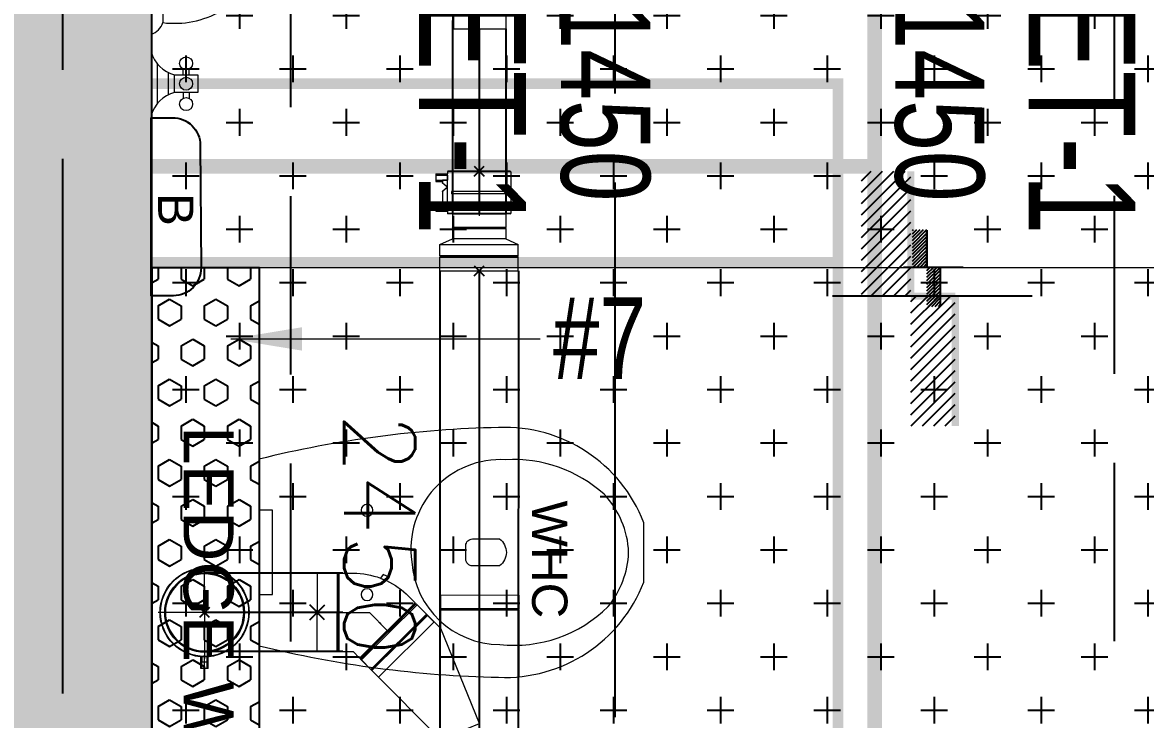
# Model space of a CAD drawing. Header units: millimetres. Extents: x -414464 to 1686, y -90036 to 108605.
# Drawn here: x -101223 to -99647, y -57899 to -56921 of the extents above; entities that cross this region are included whole.
import ezdxf
from ezdxf.lldxf.tags import DXFTag

# ---------------------------------------------------------------- set-up
doc = ezdxf.new("R2010")
doc.units = ezdxf.units.MM
doc.header["$LTSCALE"] = 1000
doc.header["$MEASUREMENT"] = 0
for name, pattern in [('$1$AUDIT_D_120904163729-0', [0]), ('$36$HIDDEN', [0.375, 0.25, -0.125]), ('2BHK-A - BACK$1$AUDIT_D_120904163729-0', [0]), ('AUDIT_D_120904163729-0', [0]), ('T8(T9 IS SIMILAR) - DIMENSION & TEXTING$1$AUDIT_D_120904163729-0', [0]), ('T8(T9 IS SIMILAR) - DIMENSION & TEXTING$1$CENTERX2', [101.6, 63.5, -12.7, 12.7, -12.7]), ('T8(T9 IS SIMILAR) - DIMENSION & TEXTING$1$HIDDEN', [0.375, 0.25, -0.125]), ('T8(T9 IS SIMILAR)$1$$0$HIDDEN', [0.375, 0.25, -0.125]), ('T8_REFUGE COLUMNS$1$CENTER2', [1.125, 0.75, -0.125, 0.125, -0.125])]:
    doc.linetypes.add(name, pattern=pattern)
doc.layers.get('0').update_dxf_attribs({"linetype": 'AUDIT_D_120904163729-0'})
for name, color, linetype in [('$0$A-HATCH -160', 251, '$1$AUDIT_D_120904163729-0'), ('$21$A-DIMENSIONS', 2, '$36$HIDDEN'), ('2BHK-A - BACK$1$A-HATCH -160', 251, '2BHK-A - BACK$1$AUDIT_D_120904163729-0'), ('2BHK-A - BACK$1$a-tile drop', 3, 'Continuous'), ('2BHK-A - BACK$1$A-TOI SUNK 50MM', 8, 'Continuous'), ('2BHK-A - BACK$1$APT PLANS-typ$0$TILEDROP', 3, 'Continuous'), ('2BHK-A - BACK$1$LEDGE WALL', 5, 'Continuous'), ('a-rcc', 3, 'Continuous'), ('T8(T9 IS SIMILAR) - DIMENSION & TEXTING$1$2BHK-A - BACK$0$A-TOI SUNK 50MM', 8, 'Continuous'), ('T8(T9 IS SIMILAR) - DIMENSION & TEXTING$1$2BHK-A - BACK$0$ANNO', 7, 'Continuous'), ('T8(T9 IS SIMILAR) - DIMENSION & TEXTING$1$2BHK-A - BACK$0$APT PLANS-typ$0$TILEDROP', 3, 'Continuous'), ('T8(T9 IS SIMILAR) - DIMENSION & TEXTING$1$A-DIMENSIONS', 2, 'T8(T9 IS SIMILAR) - DIMENSION & TEXTING$1$HIDDEN'), ('T8(T9 IS SIMILAR) - DIMENSION & TEXTING$1$A-PLUMBING', 7, 'T8(T9 IS SIMILAR) - DIMENSION & TEXTING$1$AUDIT_D_120904163729-0'), ('T8(T9 IS SIMILAR) - DIMENSION & TEXTING$1$pl-110 dia soil pipe', 1, 'Continuous'), ('T8(T9 IS SIMILAR) - DIMENSION & TEXTING$1$pl-110 dia soil pipe1', 1, 'Continuous'), ('T8(T9 IS SIMILAR) - DIMENSION & TEXTING$1$pl-75 dia waste pipe', 3, 'Continuous'), ('T8(T9 IS SIMILAR) - DIMENSION & TEXTING$1$pl-75 dia waste pipe1', 3, 'Continuous'), ('T8(T9 IS SIMILAR) - DIMENSION & TEXTING$1$U-TI-TEXT', 7, 'Continuous'), ('T8(T9 IS SIMILAR) - DIMENSION & TEXTING$1$U-TI-WS', 5, 'Continuous'), ('T8(T9 IS SIMILAR)$1$$6$a-beam 2', 50, 'Continuous'), ('T8(T9 IS SIMILAR)$1$S-BEAM', 20, 'T8(T9 IS SIMILAR)$1$$0$HIDDEN'), ('T8_REFUGE COLUMNS$1$A-CENTERLINE', 193, 'T8_REFUGE COLUMNS$1$CENTER2'), ('T8_REFUGE COLUMNS$1$A-RCC COLS', 3, 'Continuous'), ('T8_TYPICAL COLUMNS$1$A-RCC COLS', 3, 'Continuous')]:
    doc.layers.add(name, color=color, linetype=linetype)
for name, color, linetype, lineweight in [('2BHK-A - BACK$1$a-Text', 4, 'Continuous', 0), ('2BHK-A - BACK$1$a-TEXT -R SIZE', 4, 'Continuous', 0), ('2BHK-A - BACK$1$a-TOI-fixtures', 251, 'Continuous', 0), ('T8(T9 IS SIMILAR) - DIMENSION & TEXTING$1$a-Text', 4, 'Continuous', 0), ('T8(T9 IS SIMILAR) - DIMENSION & TEXTING$1$a-TEXT -R SIZE', 4, 'Continuous', 0), ('T8(T9 IS SIMILAR) - DIMENSION & TEXTING$1$FURNITURE_AR', 34, 'Continuous', 9), ('T8(T9 IS SIMILAR) - DIMENSION & TEXTING$1$R0-18-10-2014-T1-1st Podium Floor Plan$0$Text', 2, 'Continuous', 0), ('T8(T9 IS SIMILAR) - DIMENSION & TEXTING$1$U-TI-FIXTURE', 161, 'Continuous', 25), ('T8(T9 IS SIMILAR) - DIMENSION & TEXTING$1$U-TI-WS-HOT', 1, 'T8(T9 IS SIMILAR) - DIMENSION & TEXTING$1$DASHDOT', 30), ('T8(T9 IS SIMILAR)$1$D&W', 8, 'Continuous', 25)]:
    doc.layers.add(name, color=color, linetype=linetype, lineweight=lineweight)
doc.layers.add('T8(T9 IS SIMILAR) - DIMENSION & TEXTING$1$GEB-BEZUG', color=2, linetype='Continuous', lineweight=25, true_color=0xffff00)
doc.layers.add('T8_REFUGE COLUMNS$1$COL-HATCH', color=7, linetype='Continuous', lineweight=25, true_color=0xa3a3a3)
doc.styles.add('2BHK-A - BACK$1$ARIAL ARROW', font='swisscl.ttf')
doc.styles.add('T8(T9 IS SIMILAR) - DIMENSION & TEXTING$1$2BHK-A - BACK$0$arial', font='sanss___.ttf')
doc.styles.add('T8(T9 IS SIMILAR) - DIMENSION & TEXTING$1$arial', font='sanss___.ttf')
doc.styles.add('T8(T9 IS SIMILAR) - DIMENSION & TEXTING$1$ARIAL ARROW', font='swisscl.ttf')
doc.styles.add('T8(T9 IS SIMILAR) - DIMENSION & TEXTING$1$Romans 1', font='romans.shx', dxfattribs={"height": 100})
doc.styles.add('T8(T9 IS SIMILAR) - DIMENSION & TEXTING$1$Tahoma', font='tahoma.ttf')
tags = doc.linetypes.add('T8(T9 IS SIMILAR) - DIMENSION & TEXTING$1$DASHDOT', pattern=[1, 0.5, -0.25, 0, -0.25]).pattern_tags.tags
tags[10:11] = [DXFTag(74, 4), DXFTag(75, 0), DXFTag(340, '0'), DXFTag(46, 1.0), DXFTag(50, 0.0), DXFTag(44, 0.0), DXFTag(45, 0.0)]
tags[8:9] = [DXFTag(74, 4), DXFTag(75, 0), DXFTag(340, '0'), DXFTag(46, 1.0), DXFTag(50, 0.0), DXFTag(44, 0.0), DXFTag(45, 0.0)]
tags[6:7] = [DXFTag(74, 4), DXFTag(75, 0), DXFTag(340, '0'), DXFTag(46, 1.0), DXFTag(50, 0.0), DXFTag(44, 0.0), DXFTag(45, 0.0)]
tags[4:5] = [DXFTag(74, 4), DXFTag(75, 0), DXFTag(340, '0'), DXFTag(46, 1.0), DXFTag(50, 0.0), DXFTag(44, 0.0), DXFTag(45, 0.0)]
doc.dimstyles.new('T8(T9 IS SIMILAR) - DIMENSION & TEXTING$1$ALPINE S', dxfattribs={"dimscale": 0, "dimtxt": 100, "dimasz": 75, "dimexe": 0, "dimexo": 0, "dimgap": 75, "dimtad": 1, "dimdec": 0, "dimzin": 0, "dimdsep": 46, "dimtxsty": 'T8(T9 IS SIMILAR) - DIMENSION & TEXTING$1$Romans 1', "dimblk": 'T8(T9 IS SIMILAR) - DIMENSION & TEXTING$1$_ArchTick', "dimcen": 0.09, "dimclrd": 256, "dimclre": 256, "dimclrt": 7, "dimadec": 0, "dimazin": 0, "dimtfac": 1, "dimtdec": 0, "dimtofl": 0, "dimtmove": 1, "dimatfit": 0, "dimldrblk": 'T8(T9 IS SIMILAR) - DIMENSION & TEXTING$1$_Open90', "dimfxl": 1, "dimtolj": 1, "dimtzin": 0, "dimarcsym": 0})
doc.dimstyles.new('T8(T9 IS SIMILAR) - DIMENSION & TEXTING$1$SAMATA STD', dxfattribs={"dimtxt": 100, "dimasz": 50, "dimexe": 50, "dimexo": 50, "dimgap": 10, "dimtad": 0, "dimdec": 0, "dimrnd": 5, "dimzin": 0, "dimdsep": 46, "dimtxsty": 'T8(T9 IS SIMILAR) - DIMENSION & TEXTING$1$Tahoma', "dimblk": 'T8(T9 IS SIMILAR) - DIMENSION & TEXTING$1$_Origin2', "dimcen": -50, "dimdle": 50, "dimclrd": 7, "dimclre": 7, "dimclrt": 7, "dimadec": 0, "dimazin": 0, "dimtfac": 1, "dimtdec": 0, "dimtmove": 1, "dimatfit": 3, "dimfxl": 150, "dimtfill": 1, "dimtolj": 1, "dimtzin": 0, "dimlwd": -1, "dimlwe": -1, "dimarcsym": 0})

# ---------------------------------------------------------------- blocks, each defined once
blk = doc.blocks.new('T8_REFUGE COLUMNS')
at = {"layer": 'T8_REFUGE COLUMNS$1$COL-HATCH', "linetype": 'ByBlock'}
h = blk.add_hatch(color=256, dxfattribs=at)
h.dxf.hatch_style = 1
h.paths.add_polyline_path([(1196642.1, -5708099.9), (1199252.1, -5708099.9), (1199252.1, -5707849.9), (1196642.1, -5707849.9)])
at = {"layer": 'T8_REFUGE COLUMNS$1$A-CENTERLINE'}
for p, q in [((1217248.2, -5707199.9), (1182156.9, -5707199.9)), ((1217215, -5707974.9), (1182156.9, -5707974.9))]:
    blk.add_line(p, q, dxfattribs=at)
at = {"layer": 'T8_REFUGE COLUMNS$1$A-RCC COLS', "linetype": 'ByBlock'}
blk.add_lwpolyline([(1196642.1, -5708099.9), (1199252.1, -5708099.9), (1199252.1, -5707849.9), (1196642.1, -5707849.9)], close=True, dxfattribs=at)
blk = doc.blocks.new('T8_TYPICAL COLUMNS')
at = {"layer": 'T8_TYPICAL COLUMNS$1$A-RCC COLS', "linetype": 'ByBlock'}
blk.add_blockref('T8_REFUGE COLUMNS', (0, 0), dxfattribs=at)
blk = doc.blocks.new('2BHK-A - BACK$1$EWC 1-flat-3')
at = {"color": 0, "linetype": 'ByBlock', "ltscale": 1.5}
blk.add_line((130.9, 0), (-130.9, 0), dxfattribs=at)
for points in [[(-130.9, 0, -0.055103), (-175.3, 336.2, -0.321827), (-41.6, 540), (41.6, 540, -0.321827), (175.3, 336.2, -0.055103), (130.9, 0, -27.681239)], [(-13.2, 214.3, -0.391448), (-129.3, 337.7, -0.224585), (-76.1, 489.9, -0.160675), (0, 518.7, -0.183016), (81.6, 484.1, -0.201424), (130, 346.4, -0.474507), (-13.2, 214.3, -2.927417)], [(-9.5, 290.2), (9.5, 290.2, 0.414214), (18.9, 299.7), (18.9, 337.6, 0.5), (-18.9, 337.6), (-18.9, 299.7, 0.414214), (-9.5, 290.2, 0.530498)]]:
    blk.add_lwpolyline(points, format="xyb", dxfattribs=at)
at = {"color": 0, "linetype": 'ByBlock'}
blk.add_lwpolyline([(-59.2, 0), (-59.2, 18.9), (59.2, 18.9), (59.2, 0)], close=True, dxfattribs=at)
at = {"color": 0, "linetype": 'ByBlock', "ltscale": 1.5}
for centre in [(-59.2, 151.6), (59.2, 151.6)]:
    blk.add_circle(centre, 8.31, dxfattribs=at)
blk = doc.blocks.new('2BHK-A - BACK$1$TILE DROP -x')
at = {"layer": '2BHK-A - BACK$1$APT PLANS-typ$0$TILEDROP'}
h = blk.add_hatch(dxfattribs=at)
h.set_pattern_fill('ACET-2D-ANSI31', color=8, scale=27, angle=90, style=0)
h.set_pattern_definition([(135, (583590.9237, -2384968.1492), (-2.3864853865, -2.3864853865), [])])
h.paths.add_polyline_path([(-58303, -19205.9), (-58303, -19151.2), (-58284.2, -19151.2), (-58284.2, -19205.9)])
edge = h.paths.add_edge_path()
edge.add_line((-58303, -19258.5), (-58323.9, -19258.5))
edge.add_line((-58303, -19205.9), (-58303, -19258.5))
edge.add_line((-58323.7, -19205.9), (-58303, -19205.9))
edge.add_line((-58323.7, -19258.5), (-58323.7, -19205.9))
at = {"layer": '2BHK-A - BACK$1$APT PLANS-typ$0$TILEDROP', "color": 1}
blk.add_line((-58252, -19205.9), (-58336, -19205.9), dxfattribs=at)
at = {"layer": '2BHK-A - BACK$1$APT PLANS-typ$0$TILEDROP', "color": 20, "const_width": 3}
for points in [[(-58284.2, -19205.9), (-58284.2, -19151.2)], [(-58303, -19258.5), (-58303, -19205.9)], [(-58303, -19205.9), (-58284.2, -19205.9)]]:
    blk.add_lwpolyline(points, dxfattribs=at)
blk = doc.blocks.new('2BHK-A - BACK')
at = {"layer": '2BHK-A - BACK$1$A-HATCH -160', "linetype": 'ByBlock'}
h = blk.add_hatch(dxfattribs=at)
h.set_pattern_fill('HEX', color=256, scale=150)
h.paths.add_polyline_path([(1198292.2, -5707699.5), (1198292.2, -5707849.5), (1197492.2, -5707849.5), (1197492.2, -5707699.5)])
at = {"layer": '2BHK-A - BACK$1$A-TOI SUNK 50MM'}
h = blk.add_hatch(dxfattribs=at)
h.set_pattern_fill('CROSS', color=256, scale=300, style=0)
h.set_pattern_definition([(9e-15, (54492.616, 14881.46), (75, 75), [37.5, -112.5]), (90, (54511.366, 14862.71), (-75, 75), [37.5, -112.5])])
h.paths.add_polyline_path([(1196642.1, -5706399.9), (1199092.2, -5706399.9), (1199092.2, -5707849.9), (1196642.1, -5707849.9)])
h.paths.add_polyline_path([(1202691.8, -5706399.9), (1200442.1, -5706399.9), (1200442.1, -5707850.3), (1202692.3, -5707850.3)])
blk.add_lwpolyline([(1196642.1, -5706399.9), (1199092.2, -5706399.9), (1199092.2, -5707849.9), (1196642.1, -5707849.9)], close=True, dxfattribs=at)
at = {"layer": '2BHK-A - BACK$1$a-TOI-fixtures', "color": 1}
blk.add_line((1197492.2, -5707849.5), (1197492.2, -5706399.9), dxfattribs=at)
at = {"layer": '2BHK-A - BACK$1$LEDGE WALL'}
blk.add_lwpolyline([(1198292.2, -5707699.5), (1198292.2, -5707849.5), (1197492.2, -5707849.5), (1197492.2, -5707699.5)], close=True, dxfattribs=at)
at = {"layer": '2BHK-A - BACK$1$a-tile drop', "xscale": -0.9999999999999998, "rotation": 270.0003204097974}
blk.add_blockref('2BHK-A - BACK$1$TILE DROP -x', (1216697.7, -5648459.2), dxfattribs=at)
at = {"layer": '2BHK-A - BACK$1$a-TOI-fixtures', "extrusion": (0, 0, -1), "zscale": -1}
blk.add_blockref('2BHK-A - BACK$1$EWC 1-flat-3', (-1197892.2, -5707699.5), dxfattribs=at)
at = {"layer": '2BHK-A - BACK$1$a-Text', "style": '2BHK-A - BACK$1$ARIAL ARROW'}
blk.add_text('TOILET-1', height=150, dxfattribs=at).set_placement((1196771.3, -5707474.9))
at = {"layer": '2BHK-A - BACK$1$a-TEXT -R SIZE', "color": 2, "style": '2BHK-A - BACK$1$ARIAL ARROW'}
blk.add_text('2450X1450', height=125, dxfattribs=at).set_placement((1196744.1, -5707275.6))
blk = doc.blocks.new('T8(T9 IS SIMILAR) - DIMENSION & TEXTING$1$_ArchTick')
at = {"color": 0, "linetype": 'ByBlock', "const_width": 0.15}
blk.add_lwpolyline([(-0.5, -0.5), (0.5, 0.5)], dxfattribs=at)
blk = doc.blocks.new('*D1558')
at = {"layer": 'T8(T9 IS SIMILAR) - DIMENSION & TEXTING$1$A-DIMENSIONS', "linetype": 'T8(T9 IS SIMILAR) - DIMENSION & TEXTING$1$HIDDEN', "lineweight": -2, "transparency": 16777216}
for p, q in [((1196642.3, -5707850.9), (1196642.3, -5707655.2)), ((1199092.3, -5707851.3), (1199092.3, -5707655.2))]:
    blk.add_line(p, q, dxfattribs=at)
at = {"layer": 'T8(T9 IS SIMILAR) - DIMENSION & TEXTING$1$A-DIMENSIONS', "lineweight": -2, "transparency": 16777216}
blk.add_line((1196642.3, -5707655.2), (1199092.3, -5707655.2), dxfattribs=at)
at = {"layer": 'T8(T9 IS SIMILAR) - DIMENSION & TEXTING$1$A-DIMENSIONS', "linetype": 'ByBlock', "lineweight": -2, "transparency": 16777216, "xscale": 75, "yscale": 75, "zscale": 75, "rotation": 180}
blk.add_blockref('T8(T9 IS SIMILAR) - DIMENSION & TEXTING$1$_ArchTick', (1196642.3, -5707655.2), dxfattribs=at)
at = {"layer": 'T8(T9 IS SIMILAR) - DIMENSION & TEXTING$1$A-DIMENSIONS', "linetype": 'ByBlock', "lineweight": -2, "transparency": 16777216, "xscale": 75, "yscale": 75, "zscale": 75}
blk.add_blockref('T8(T9 IS SIMILAR) - DIMENSION & TEXTING$1$_ArchTick', (1199092.3, -5707655.2), dxfattribs=at)
at = {"layer": 'T8(T9 IS SIMILAR) - DIMENSION & TEXTING$1$A-DIMENSIONS', "color": 7, "linetype": 'ByBlock', "transparency": 16777216, "insert": (1197867.3, -5707530.2), "char_height": 100, "attachment_point": 5, "style": 'T8(T9 IS SIMILAR) - DIMENSION & TEXTING$1$Romans 1'}
blk.add_mtext('\\A1;2450', dxfattribs=at)
blk = doc.blocks.new('T8(T9 IS SIMILAR) - DIMENSION & TEXTING$1$_Open90')
at = {"color": 0, "linetype": 'ByBlock', "lineweight": -2}
for p, q in [((-0.5, 0.5), (0, 0)), ((0, 0), (-1, 0)), ((0, 0), (-0.5, -0.5))]:
    blk.add_line(p, q, dxfattribs=at)
blk = doc.blocks.new('T8(T9 IS SIMILAR) - DIMENSION & TEXTING$1$2BHK-A - BACK$0$TILE DROP -x')
at = {"layer": 'T8(T9 IS SIMILAR) - DIMENSION & TEXTING$1$2BHK-A - BACK$0$APT PLANS-typ$0$TILEDROP'}
h = blk.add_hatch(dxfattribs=at)
h.set_pattern_fill('ACET-2D-ANSI31', color=8, scale=90, angle=90, style=0)
h.set_pattern_definition([(135, (-851695.914, 5365039.183), (-7.954951288, -7.954951288), [])])
h.paths.add_polyline_path([(-58323.9, -19205.9), (-58323.9, -19023.7), (-58261.5, -19023.7), (-58261.5, -19205.9)])
edge = h.paths.add_edge_path()
edge.add_line((-58323.9, -19381.2), (-58393.7, -19381.2))
edge.add_line((-58323.9, -19205.9), (-58323.9, -19381.2))
edge.add_line((-58393.1, -19205.9), (-58323.9, -19205.9))
edge.add_line((-58393.1, -19381.2), (-58393.1, -19205.9))
at = {"layer": 'T8(T9 IS SIMILAR) - DIMENSION & TEXTING$1$2BHK-A - BACK$0$APT PLANS-typ$0$TILEDROP', "color": 1}
blk.add_line((-58153.9, -19205.9), (-58434, -19205.9), dxfattribs=at)
at = {"layer": 'T8(T9 IS SIMILAR) - DIMENSION & TEXTING$1$2BHK-A - BACK$0$APT PLANS-typ$0$TILEDROP', "color": 20, "const_width": 10}
for points in [[(-58261.5, -19205.9), (-58261.5, -19023.7)], [(-58323.9, -19381.2), (-58323.9, -19205.9)], [(-58323.9, -19205.9), (-58261.5, -19205.9)]]:
    blk.add_lwpolyline(points, dxfattribs=at)
blk = doc.blocks.new('T8(T9 IS SIMILAR) - DIMENSION & TEXTING$1$Einfügepunkt')
at = {"layer": 'T8(T9 IS SIMILAR) - DIMENSION & TEXTING$1$GEB-BEZUG'}
for p, q in [((-7.1, -7.1), (7.1, 7.1)), ((-7.1, 7.1), (7.1, -7.1))]:
    blk.add_line(p, q, dxfattribs=at)
blk = doc.blocks.new('T8(T9 IS SIMILAR) - DIMENSION & TEXTING$1$367.771.16.1_L')
at = {"lineweight": 13, "ltscale": 25}
for p, q in [((0, 81), (0, 78.5)), ((-5.2, 78.5), (-5.2, 62.3)), ((-5.2, 78.5), (5.2, 78.5)), ((-3.7, 78.5), (-3.7, 62.4)), ((3.8, 69.5), (-3.7, 69.5)), ((-3.7, 69.5), (-3.7, 62.4)), ((0, 78.5), (0, 62.3)), ((0, 0), (0, 65)), ((3.7, 78.5), (3.7, 62.4)), ((3.8, 62.4), (3.8, 69.5)), ((5.2, 78.5), (5.2, 62.3)), ((0, 62.3), (0, 59.8)), ((0, 0), (-65, 0)), ((0, 0), (0, -65)), ((0, 0), (65, 0))]:
    blk.add_line(p, q, dxfattribs=at)
for radius in [62.5, 61.8, 56, 55]:
    blk.add_circle((0, 0), radius, dxfattribs=at)
blk.add_blockref('T8(T9 IS SIMILAR) - DIMENSION & TEXTING$1$Einfügepunkt', (0, 0), dxfattribs=at)
blk = doc.blocks.new('T8(T9 IS SIMILAR) - DIMENSION & TEXTING$1$365.045.16.1_A')
at = {"lineweight": 13, "ltscale": 25}
for p, q in [((-61.9, 8.8), (-8.8, 61.9)), ((8.3, 44.7), (-8.8, 61.9)), ((8.3, 44.7), (-44.7, -8.3)), ((-43.7, -9.4), (9.4, 43.7)), ((8.3, 43.7), (-43.7, -8.3)), ((8.3, 43.7), (8.3, 44.7)), ((8.3, 43.7), (9.4, 43.7)), ((15.5, 37.5), (9.4, 43.7)), ((-17.1, 17.1), (-18.9, 18.9)), ((0, 0), (-17.1, 17.1)), ((-9.2, 9.2), (-11, 11)), ((34.7, 16.5), (30.6, 16)), ((36.3, 12.9), (32.9, 10.3)), ((34.7, 16.5), (36.3, 12.9)), ((-44.7, -8.3), (-61.9, 8.8)), ((0, -15.5), (0, 0)), ((-43.7, -8.3), (-44.7, -8.3)), ((-43.7, -8.3), (-43.7, -9.4)), ((-37.5, -15.5), (-43.7, -9.4)), ((-37.5, -29.3), (-37.5, -15.5)), ((0, -29.3), (0, -15.5)), ((37.5, -29.3), (37.5, -15.5)), ((-36.7, -30), (-37.5, -29.3)), ((37.5, -29.3), (-37.5, -29.3)), ((-36.7, -30), (-37.5, -30.7)), ((-37.5, -50), (-37.5, -30.7)), ((-37.5, -30.7), (37.5, -30.7)), ((-36.7, -30), (36.8, -30)), ((0, -31.8), (0, -29.3)), ((36.8, -30), (37.5, -29.3)), ((36.8, -30), (37.5, -30.7)), ((37.5, -50), (37.5, -30.7)), ((-37.5, -50), (37.5, -50)), ((0, -50), (-2.5, -50)), ((0, -50), (0, -47.5)), ((0, -50), (0, -52.5)), ((0, -50), (2.5, -50))]:
    blk.add_line(p, q, dxfattribs=at)
for start, end in [(24.8604, 45), (0, 20.1396)]:
    blk.add_arc((-37.5, -15.5), 75, start, end, dxfattribs=at)
blk.add_open_spline([(32.9, 10.3), (32.9, 10.3), (32.9, 10.3), (32.8, 10.5), (32.8, 10.6), (32.6, 11), (32.4, 11.3), (32.2, 11.9), (32.1, 12.1), (31.9, 12.6), (31.8, 12.8), (31.6, 13.2), (31.6, 13.4), (31.4, 13.8), (31.3, 14), (31.1, 14.6), (31, 14.9), (30.8, 15.4), (30.7, 15.6), (30.6, 15.9), (30.6, 16), (30.6, 16)], degree=3, knots=[-0.9758327, -0.9758327, -0.9758327, -0.9758327, -0.8930469, -0.8930469, -0.7796093, -0.7796093, -0.6561479, -0.6561479, -0.5667077, -0.5667077, -0.5007206, -0.5007206, -0.4380575, -0.4380575, -0.3616519, -0.3616519, -0.247098, -0.247098, -0.1245121, -0.1245121, 0, 0, 0, 0], dxfattribs=at)
blk.add_blockref('T8(T9 IS SIMILAR) - DIMENSION & TEXTING$1$Einfügepunkt', (0, -50), dxfattribs=at)
blk = doc.blocks.new('T8(T9 IS SIMILAR) - DIMENSION & TEXTING$1$367.135.16.1_A')
at = {"lineweight": 13, "ltscale": 25}
for p, q in [((-55, 251.1), (-55, 270)), ((-55, 270), (55, 270)), ((55, 251.1), (55, 270)), ((-166.2, 178.4), (-88.4, 256.2)), ((-88.4, 256.2), (-75, 242.8)), ((-75, 242.8), (-152.8, 165)), ((-151.3, 163.5), (-73.5, 241.3)), ((-75, 241.3), (-151.3, 165)), ((-75, 241.3), (-75, 242.8)), ((-75, 241.3), (-73.5, 241.3)), ((-73.5, 241.3), (-55, 222.8)), ((-53.9, 250), (-55, 251.1)), ((55, 251.1), (-55, 251.1)), ((-53.9, 250), (-55, 248.9)), ((-55, 222.8), (-55, 248.9)), ((-55, 248.9), (55, 248.9)), ((53.9, 250), (-53.9, 250)), ((53.9, 250), (55, 251.1)), ((53.9, 250), (55, 248.9)), ((55, 56.1), (55, 248.9)), ((0, 90), (-55, 222.8)), ((-166.2, 178.4), (-152.8, 165)), ((-151.3, 165), (-152.8, 165)), ((-151.3, 165), (-151.3, 163.5)), ((-151.3, 163.5), (-55, 67.2)), ((-55, 67.2), (0, 90)), ((-55, 56.1), (-55, 67.2)), ((-53.9, 55), (-55, 56.1)), ((55, 56.1), (-55, 56.1)), ((-53.9, 55), (-55, 53.9)), ((-55, 0), (-55, 53.9)), ((-55, 53.9), (55, 53.9)), ((-53.9, 55), (53.9, 55)), ((53.9, 55), (55, 56.1)), ((53.9, 55), (55, 53.9)), ((55, 0), (55, 53.9)), ((-55, 0), (55, 0))]:
    blk.add_line(p, q, dxfattribs=at)
blk.add_blockref('T8(T9 IS SIMILAR) - DIMENSION & TEXTING$1$Einfügepunkt', (0, 0), dxfattribs=at)
blk = doc.blocks.new('T8(T9 IS SIMILAR) - DIMENSION & TEXTING$1$367.576.16.1_L')
at = {"lineweight": 13, "ltscale": 25}
for p, q in [((-37.5, 80), (-37.5, 60.75)), ((-37.5, 80), (37.5, 80)), ((37.5, 80), (37.5, 60.75)), ((-36.75, 60), (-37.5, 60.75)), ((37.5, 60.75), (-37.5, 60.75)), ((-36.75, 60), (-37.5, 59.25)), ((-37.5, 59.25), (-37.5, 45)), ((-37.5, 59.25), (37.5, 59.25)), ((36.75, 60), (-36.75, 60)), ((36.75, 60), (37.5, 60.75)), ((36.75, 60), (37.5, 59.25)), ((37.5, 59.25), (37.5, 45)), ((-55, 37), (-37.5, 45)), ((-55, 21.1), (-55, 37)), ((-55, 37), (55, 37)), ((37.5, 45), (-37.5, 45)), ((37.5, 45), (55, 37)), ((55, 21.1), (55, 37)), ((-53.9, 20), (-55, 21.1)), ((55, 21.1), (-55, 21.1)), ((-53.9, 20), (-55, 18.9)), ((-55, 0), (-55, 18.9)), ((-55, 18.9), (55, 18.9)), ((53.9, 20), (-53.9, 20)), ((53.9, 20), (55, 21.1)), ((53.9, 20), (55, 18.9)), ((55, 0), (55, 18.9)), ((-55, 0), (55, 0))]:
    blk.add_line(p, q, dxfattribs=at)
blk.add_blockref('T8(T9 IS SIMILAR) - DIMENSION & TEXTING$1$Einfügepunkt', (0, 0), dxfattribs=at)
blk = doc.blocks.new('T8(T9 IS SIMILAR) - DIMENSION & TEXTING$1$365.771.16.1_A')
at = {"lineweight": 13, "ltscale": 25}
for p, q in [((-60.5, 56.2), (-44.5, 56.2)), ((-60.5, 45.8), (-60.5, 56.2)), ((-60.5, 54.7), (-44.5, 54.7)), ((-60.5, 47.3), (-44.5, 47.3)), ((-51.5, 47.4), (-44.3, 47.4)), ((-51.5, 28.4), (-51.5, 47.4)), ((-43.8, 60), (-44.5, 59.3)), ((-44.5, 56.2), (-44.5, 59.3)), ((44.5, 59.3), (-44.5, 59.3)), ((-44.5, 47.3), (-44.5, 54.7)), ((-44.3, 47.4), (-44.3, 22.4)), ((43.8, 60), (-43.8, 60)), ((-37.5, 31.7), (-37.5, 60)), ((0, 60), (0, 62.5)), ((0, 60), (0, 57.5)), ((0, 30.8), (0, 57.5)), ((37.5, 31.7), (37.5, 60)), ((43.8, 60), (44.5, 59.3)), ((44.5, 0.7), (44.5, 59.3)), ((-60.5, 45.8), (-51.5, 45.8)), ((-38.5, 28.3), (-38.5, 31.7)), ((38.5, 31.7), (-38.5, 31.7)), ((38.5, 28.3), (38.5, 31.7)), ((-51.5, 28.3), (-51.5, 28.4)), ((-44.5, 22.4), (-51.5, 28.3)), ((-44.5, 22.4), (-51.5, 16.6)), ((-51.5, 16.5), (-51.5, 16.6)), ((-51.5, 12.6), (-51.5, 16.5)), ((-44.5, 22.4), (-44.3, 22.4)), ((-44.3, 22.4), (-44.3, 12.6)), ((38.5, 28.3), (-38.5, 28.3)), ((-37.5, 0), (-37.5, 28.3)), ((0, 28.3), (0, 30.8)), ((0, 28.3), (0, 25.8)), ((0, 2.5), (0, 25.8)), ((37.5, 0), (37.5, 28.3)), ((-60.5, 14.2), (-51.5, 14.2)), ((-60.5, 3.8), (-60.5, 14.2)), ((-60.5, 12.7), (-44.5, 12.7)), ((-60.5, 5.3), (-44.5, 5.3)), ((-60.5, 3.8), (-44.5, 3.8)), ((-44.3, 12.6), (-51.5, 12.6)), ((-44.5, 5.3), (-44.5, 12.7)), ((-44.5, 0.7), (-44.5, 3.8)), ((-43.8, 0), (-44.5, 0.7)), ((44.5, 0.7), (-44.5, 0.7)), ((43.8, 0), (-43.8, 0)), ((0, 0), (0, 2.5)), ((0, 0), (0, -2.5)), ((43.8, 0), (44.5, 0.7))]:
    blk.add_line(p, q, dxfattribs=at)
at = {"lineweight": 13, "ltscale": 25, "flags": 128}
for points in [[(-44.5, 56.2), (-44.5, 56.2), (-44.5, 56.1), (-44.5, 56), (-44.5, 55.8), (-44.4, 55.6), (-44.4, 55.3), (-44.4, 55), (-44.3, 54.7), (-44.3, 54.3), (-44.3, 53.9), (-44.3, 53.5), (-44.2, 53), (-44.2, 52.6), (-44.2, 52.1), (-44.2, 51.6), (-44.2, 51.1), (-44.2, 50.6), (-44.2, 50.1), (-44.2, 49.6), (-44.2, 49.1), (-44.3, 48.6), (-44.3, 48.2), (-44.3, 47.8), (-44.3, 47.4)], [(-44.5, 47.3), (-44.5, 47.3), (-44.5, 47.4), (-44.5, 47.6), (-44.5, 47.8), (-44.4, 48.1), (-44.4, 48.4), (-44.4, 48.7), (-44.4, 49.1), (-44.4, 49.6), (-44.4, 50.1), (-44.3, 50.5), (-44.3, 51), (-44.3, 51.5), (-44.4, 51.9), (-44.4, 52.4), (-44.4, 52.9), (-44.4, 53.3), (-44.4, 53.6), (-44.4, 53.9), (-44.5, 54.2), (-44.5, 54.4), (-44.5, 54.6), (-44.5, 54.7), (-44.5, 54.7)], [(-51.5, 28.4), (-51.2, 28.2), (-50.9, 27.9), (-50.5, 27.6), (-50.2, 27.4), (-49.9, 27.1), (-49.6, 26.9), (-49.3, 26.6), (-49, 26.3), (-48.7, 26.1), (-48.4, 25.8), (-48.1, 25.6), (-47.8, 25.3), (-47.5, 25.1), (-47.2, 24.8), (-46.9, 24.6), (-46.6, 24.3), (-46.3, 24.1), (-46, 23.9), (-45.7, 23.6), (-45.5, 23.4), (-45.2, 23.1), (-44.9, 22.9), (-44.6, 22.7), (-44.3, 22.4)], [(-44.3, 22.4), (-44.6, 22.2), (-44.9, 22), (-45.2, 21.7), (-45.5, 21.5), (-45.7, 21.3), (-46, 21), (-46.3, 20.8), (-46.6, 20.5), (-46.9, 20.3), (-47.2, 20.1), (-47.5, 19.8), (-47.8, 19.6), (-48.1, 19.3), (-48.4, 19.1), (-48.7, 18.8), (-49, 18.6), (-49.3, 18.3), (-49.6, 18), (-49.9, 17.8), (-50.2, 17.5), (-50.5, 17.3), (-50.9, 17), (-51.2, 16.7), (-51.5, 16.5)], [(-44.5, 5.3), (-44.5, 5.3), (-44.5, 5.4), (-44.5, 5.6), (-44.5, 5.8), (-44.4, 6.1), (-44.4, 6.4), (-44.4, 6.7), (-44.4, 7.1), (-44.4, 7.6), (-44.4, 8.1), (-44.3, 8.5), (-44.3, 9), (-44.3, 9.5), (-44.4, 9.9), (-44.4, 10.4), (-44.4, 10.9), (-44.4, 11.3), (-44.4, 11.6), (-44.4, 11.9), (-44.5, 12.2), (-44.5, 12.4), (-44.5, 12.6), (-44.5, 12.7), (-44.5, 12.7)], [(-44.3, 12.6), (-44.3, 12.2), (-44.3, 11.8), (-44.3, 11.4), (-44.2, 10.9), (-44.2, 10.4), (-44.2, 9.9), (-44.2, 9.4), (-44.2, 8.9), (-44.2, 8.4), (-44.2, 7.9), (-44.2, 7.4), (-44.2, 7), (-44.3, 6.5), (-44.3, 6.1), (-44.3, 5.7), (-44.3, 5.3), (-44.4, 5), (-44.4, 4.7), (-44.4, 4.4), (-44.5, 4.2), (-44.5, 4), (-44.5, 3.9), (-44.5, 3.8), (-44.5, 3.8)]]:
    blk.add_lwpolyline(points, dxfattribs=at)
at = {"lineweight": 13, "ltscale": 25}
blk.add_blockref('T8(T9 IS SIMILAR) - DIMENSION & TEXTING$1$Einfügepunkt', (0, 0), dxfattribs=at)
blk = doc.blocks.new('T8(T9 IS SIMILAR) - DIMENSION & TEXTING$1$FAUCET')
at = {"layer": 'T8(T9 IS SIMILAR) - DIMENSION & TEXTING$1$FURNITURE_AR', "color": 7}
for p, q in [((-0.01, 0.18), (0.01, 0.18)), ((-0.02, 0.17), (0.02, 0.17)), ((-0.02, 0.15), (-0.02, 0.17)), ((0.02, 0.17), (0.02, 0.15)), ((0.02, 0.15), (-0.02, 0.15)), ((0.01, 0.14), (-0.01, 0.14)), ((-0.01, 0.12), (-0.01, 0.14)), ((0.01, 0.14), (0.01, 0.12)), ((-0.02, 0.12), (0.02, 0.12)), ((-0.16, 0.08), (-0.13, 0.08)), ((-0.16, 0.04), (-0.16, 0.08)), ((-0.13, 0.08), (-0.13, 0.04)), ((0.02, 0.08), (-0.02, 0.08)), ((0.13, 0.08), (0.16, 0.08)), ((0.13, 0.04), (0.13, 0.08)), ((0.16, 0.08), (0.16, 0.04)), ((-0.16, 0.065), (-0.17, 0.065)), ((-0.13, 0.065), (-0.12, 0.065)), ((0.13, 0.065), (0.12, 0.065)), ((0.16, 0.065), (0.17, 0.065)), ((-0.16, 0.055), (-0.17, 0.055)), ((-0.13, 0.04), (-0.16, 0.04)), ((-0.13, 0.055), (-0.12, 0.055)), ((0.13, 0.055), (0.12, 0.055)), ((0.16, 0.04), (0.13, 0.04)), ((0.16, 0.055), (0.17, 0.055)), ((-0.1258, 0.03), (-0.1639, 0.03)), ((-0.04, 0.02), (0.04, 0.02)), ((0.1642, 0.03), (0.1261, 0.03)), ((-0.2, 0), (-0.09, 0)), ((-0.1803, 0.01), (-0.1096, 0.01)), ((-0.06, 0), (0.06, 0)), ((0.09, 0), (0.2, 0)), ((0.1097, 0.01), (0.1804, 0.01))]:
    blk.add_line(p, q, dxfattribs=at)
for centre in [(-0.18, 0.06), (-0.145, 0.06), (-0.11, 0.06), (0.11, 0.06), (0.145, 0.06), (0.18, 0.06)]:
    blk.add_circle(centre, 0.0112, dxfattribs=at)
for centre, radius, start, end in [((-0.0103, 0.1703), 0.0097, 88.2224, 181.7776), ((0.0103, 0.1703), 0.0097, 358.2224, 91.7776), ((-0.0103, 0.1497), 0.0097, 178.2224, 271.7776), ((0.0103, 0.1497), 0.0097, 268.2224, 1.7776), ((0.12, 0.04), 0.1612, 150.2551, 187.125), ((0.0257, 0.1), 0.0498, 156.3417, 203.6583), ((-0.0257, 0.1), 0.0498, 336.3417, 23.6584), ((-0.12, 0.04), 0.1612, 352.875, 29.7449), ((-0.215, 0.055), 0.057, 285.2551, 344.7449), ((-0.075, 0.055), 0.057, 195.2551, 254.7449), ((0.075, 0.055), 0.057, 285.2551, 344.7449), ((0.215, 0.055), 0.057, 195.2551, 254.7449), ((-0.0318, -0.0082), 0.0293, 106.1502, 163.8498), ((0.0318, -0.0082), 0.0293, 16.1502, 73.8498)]:
    blk.add_arc(centre, radius, start, end, dxfattribs=at)
blk = doc.blocks.new('T8(T9 IS SIMILAR) - DIMENSION & TEXTING$1$A$C77D62699')
at = {"layer": 'T8(T9 IS SIMILAR) - DIMENSION & TEXTING$1$pl-110 dia soil pipe1'}
for p, q in [((-9955.4, 6538.4, -0.1), (-7960.6, 6538, -0.7)), ((-9955.4, 6428.3, -0.1), (-7980.9, 6428, -0.7)), ((-9530.9, 6292.3, -0.2), (-9531, 6098.1, -0.2)), ((-9420.9, 6292, -0.2), (-9421, 6098, -0.2))]:
    blk.add_line(p, q, dxfattribs=at)
at = {"layer": 'T8(T9 IS SIMILAR) - DIMENSION & TEXTING$1$pl-110 dia soil pipe1', "color": 12, "linetype": 'T8(T9 IS SIMILAR) - DIMENSION & TEXTING$1$CENTERX2'}
for p, q in [((-9955.4, 6483.3, -0.1), (-7953, 6483, -0.7)), ((-9475.9, 6292.1, -0.2), (-9476, 6098.1, -0.2))]:
    blk.add_line(p, q, dxfattribs=at)
at = {"layer": 'T8(T9 IS SIMILAR) - DIMENSION & TEXTING$1$pl-110 dia soil pipe1', "ltscale": 0.1}
blk.add_circle((-9475.9, 6098.1, -0.2), 55, dxfattribs=at)
at = {"layer": 'T8(T9 IS SIMILAR) - DIMENSION & TEXTING$1$pl-75 dia waste pipe1'}
for p, q in [((-10295, 6520.8, 0), (-10035.4, 6520.8, -0.1)), ((-10295, 6445.8, 0), (-10035.4, 6445.8, -0.1))]:
    blk.add_line(p, q, dxfattribs=at)
at = {"layer": 'T8(T9 IS SIMILAR) - DIMENSION & TEXTING$1$pl-75 dia waste pipe1', "color": 12, "linetype": 'T8(T9 IS SIMILAR) - DIMENSION & TEXTING$1$CENTERX2'}
blk.add_line((-10295, 6483.3, 0), (-10035.4, 6483.3, -0.1), dxfattribs=at)
at = {"layer": 'T8(T9 IS SIMILAR) - DIMENSION & TEXTING$1$U-TI-FIXTURE', "color": 7, "elevation": 0.7}
for points in [[(-10131.5, 6092.1), (-9959.4, 6093.1, -0.414214), (-9920.3, 6054.4), (-9920.2, 6023.2), (-10170, 6023.1), (-10170.2, 6053, -0.414214)], [(-10131.5, 6092.1), (-9959.4, 6093.1, -0.414214), (-9920.3, 6054.4), (-9920.1, 6023.2), (-10170, 6023.1), (-10170.1, 6053, -0.414214)]]:
    blk.add_lwpolyline(points, format="xyb", close=True, dxfattribs=at)
at = {"layer": 'T8(T9 IS SIMILAR) - DIMENSION & TEXTING$1$U-TI-WS', "lineweight": 40, "ltscale": 0.01, "const_width": 20.5}
for points, elevation in [([(-8133.5, 6191), (-7921.6, 6191), (-7937, 7038.5), (-10470.1, 7038.5), (-10454.7, 6023.2)], 0.7), ([(-10101.9, 6022.6), (-10101.9, 7040.1)], -0.7)]:
    blk.add_lwpolyline(points, dxfattribs=dict(at, elevation=elevation))
at = {"layer": 'T8(T9 IS SIMILAR) - DIMENSION & TEXTING$1$U-TI-WS-HOT', "ltscale": 0.1, "const_width": 15, "elevation": 0.7}
for points in [[(-8133.5, 5940.6), (-7959.4, 5940.6), (-7959.4, 6987), (-10217.9, 6987), (-10217.9, 6023.2)], [(-9967.3, 6023.2), (-9967.3, 6987)]]:
    blk.add_lwpolyline(points, dxfattribs=at)
at = {"layer": 'T8(T9 IS SIMILAR) - DIMENSION & TEXTING$1$2BHK-A - BACK$0$A-TOI SUNK 50MM', "xscale": -1, "rotation": 270.0003204097976}
blk.add_blockref('T8(T9 IS SIMILAR) - DIMENSION & TEXTING$1$2BHK-A - BACK$0$TILE DROP -x', (9285.8, 65413.2), dxfattribs=at)
at = {"layer": 'T8(T9 IS SIMILAR) - DIMENSION & TEXTING$1$FURNITURE_AR', "xscale": 816.4485071879512, "yscale": 816.4485071879512, "zscale": 816.4485071879512}
blk.add_blockref('T8(T9 IS SIMILAR) - DIMENSION & TEXTING$1$FAUCET', (-10336.3, 6023.2, 0.7), dxfattribs=at)
at = {"layer": 'T8(T9 IS SIMILAR) - DIMENSION & TEXTING$1$pl-110 dia soil pipe', "ltscale": 0.1}
for name, p, xscale, yscale, zscale, rotation in [('T8(T9 IS SIMILAR) - DIMENSION & TEXTING$1$367.135.16.1_A', (-9230.2, 6483.7, -0.2), 1.00002015893508, 1.00002015893508, 1.00002015893508, 89.7999340079057), ('T8(T9 IS SIMILAR) - DIMENSION & TEXTING$1$365.045.16.1_A', (-9475.8, 6329.5, -0.2), -1.466696233104787, 1.466696233104787, 1.466696233104787, 359.8042612819218), ('T8(T9 IS SIMILAR) - DIMENSION & TEXTING$1$367.771.16.1_L', (-9475.9, 6098.1, -0.2), 1.000020158935082, 1.000020158935082, 1.000020158935082, 270)]:
    blk.add_blockref(name, p, dxfattribs=dict(at, xscale=xscale, yscale=yscale, zscale=zscale, rotation=rotation))
at = {"layer": 'T8(T9 IS SIMILAR) - DIMENSION & TEXTING$1$pl-75 dia waste pipe', "ltscale": 0.1, "xscale": -1.000020158935082, "yscale": 1.000020158935082, "zscale": 1.000020158935082, "rotation": 314.9999999999998}
blk.add_blockref('T8(T9 IS SIMILAR) - DIMENSION & TEXTING$1$365.045.16.1_A', (-10345, 6483.3, 0), dxfattribs=at)
at = {"layer": 'T8(T9 IS SIMILAR) - DIMENSION & TEXTING$1$pl-75 dia waste pipe', "yscale": 1.000020158935082, "zscale": 1.000020158935082}
for name, p, xscale, rotation in [('T8(T9 IS SIMILAR) - DIMENSION & TEXTING$1$365.771.16.1_A', (-10095.1, 6483.3, 10.3), -1.000020158935082, 270), ('T8(T9 IS SIMILAR) - DIMENSION & TEXTING$1$367.576.16.1_L', (-9955.4, 6483.3, -0.1), 1.000020158935082, 90.00000000000001)]:
    blk.add_blockref(name, p, dxfattribs=dict(at, xscale=xscale, rotation=rotation))
at = {"layer": 'T8(T9 IS SIMILAR) - DIMENSION & TEXTING$1$2BHK-A - BACK$0$ANNO', "insert": (-9737.7, 6067.8), "char_height": 70, "width": 2352.206, "attachment_point": 7, "style": 'T8(T9 IS SIMILAR) - DIMENSION & TEXTING$1$2BHK-A - BACK$0$arial'}
blk.add_mtext('LEDGE WALL', dxfattribs=at)
at = {"layer": 'T8(T9 IS SIMILAR) - DIMENSION & TEXTING$1$U-TI-TEXT', "style": 'T8(T9 IS SIMILAR) - DIMENSION & TEXTING$1$arial'}
for s, height, p in [('WHC', 49.53, (-9633, 6557.7, 2)), ('B', 49.5, (-10064.5, 6032.9, 2))]:
    blk.add_text(s, height=height, rotation=359.9999, dxfattribs=at).set_placement(p)
blk = doc.blocks.new('T8(T9 IS SIMILAR) - DIMENSION & TEXTING$1$_Origin2')
at = {"color": 0, "linetype": 'ByBlock', "lineweight": -2}
blk.add_line((-0.5, 0), (-1, 0), dxfattribs=at)
for radius in [0.5, 0.25]:
    blk.add_circle((0, 0), radius, dxfattribs=at)
blk = doc.blocks.new('T8(T9 IS SIMILAR) - DIMENSION & TEXTING')
at = {"layer": 'T8(T9 IS SIMILAR) - DIMENSION & TEXTING$1$A-PLUMBING', "linetype": 'ByBlock'}
blk.add_blockref('T8(T9 IS SIMILAR) - DIMENSION & TEXTING$1$A$C77D62699', (1207452.3, -5713874), dxfattribs=at)
at = {"layer": 'T8(T9 IS SIMILAR) - DIMENSION & TEXTING$1$a-Text', "style": 'T8(T9 IS SIMILAR) - DIMENSION & TEXTING$1$ARIAL ARROW'}
blk.add_text('TOILET-1', height=150, dxfattribs=at).set_placement((1196771.4, -5706619.6))
at = {"layer": 'T8(T9 IS SIMILAR) - DIMENSION & TEXTING$1$a-TEXT -R SIZE', "color": 2, "style": 'T8(T9 IS SIMILAR) - DIMENSION & TEXTING$1$ARIAL ARROW'}
blk.add_text('2450X1450', height=125, dxfattribs=at).set_placement((1196744.3, -5706806.6))
at = {"layer": 'T8(T9 IS SIMILAR) - DIMENSION & TEXTING$1$R0-18-10-2014-T1-1st Podium Floor Plan$0$Text', "linetype": 'ByBlock', "style": 'T8(T9 IS SIMILAR) - DIMENSION & TEXTING$1$ARIAL ARROW'}
blk.add_text('#7', height=114.75, rotation=90, dxfattribs=at).set_placement((1197648.8, -5707287.2, 0))
at = {"layer": 'T8(T9 IS SIMILAR) - DIMENSION & TEXTING$1$A-DIMENSIONS', "linetype": 'ByBlock'}
dim = blk.add_linear_dim(base=(1199092.3, -5707655.2), p1=(1196642.3, -5707850.9, -0.7), p2=(1199092.3, -5707851.3), dimstyle='T8(T9 IS SIMILAR) - DIMENSION & TEXTING$1$ALPINE S', override={"dimscale": 1, "dimfxl": 5, "dimarcsym": 1}, dxfattribs=at)
dim.commit()
dim.dimension.update_dxf_attribs({"geometry": '*D1558', "text_midpoint": (1197867.3, -5707530.2)})
at = {"layer": 'T8(T9 IS SIMILAR) - DIMENSION & TEXTING$1$R0-18-10-2014-T1-1st Podium Floor Plan$0$Text'}
blk.add_leader([(1197592.6, -5707739.1), (1197592.5, -5707413.6), (1197592.6, -5707305.1)], dimstyle='T8(T9 IS SIMILAR) - DIMENSION & TEXTING$1$SAMATA STD', override={"dimscale": 1, "dimasz": 100, "dimclrd": 2, "dimfxlon": 1, "dimarcsym": 1}, dxfattribs=at)
blk = doc.blocks.new('T8(T9 IS SIMILAR)')
at = {"layer": 'T8(T9 IS SIMILAR)$1$D&W', "linetype": 'ByBlock'}
for name in ['T8_TYPICAL COLUMNS', '2BHK-A - BACK']:
    blk.add_blockref(name, (0, 0), dxfattribs=at)
at = {"layer": 'T8(T9 IS SIMILAR)$1$$6$a-beam 2', "linetype": 'ByBlock'}
blk.add_blockref('T8(T9 IS SIMILAR) - DIMENSION & TEXTING', (0, 0), dxfattribs=at)
at = {"layer": 'T8(T9 IS SIMILAR)$1$S-BEAM'}
blk.add_line((1196641.7, -5706499.4), (1202691.2, -5706499.4), dxfattribs=at)
blk = doc.blocks.new('A$C48506478')
at = {"layer": '$21$A-DIMENSIONS', "linetype": 'ByBlock'}
blk.add_blockref('T8(T9 IS SIMILAR)', (-1195542.6, 5727884.6), dxfattribs=at)
at = {"layer": '$0$A-HATCH -160', "linetype": 'ByBlock'}
blk.add_blockref('T8(T9 IS SIMILAR) - DIMENSION & TEXTING', (-1195542.6, 5727884.6), dxfattribs=at)

msp = doc.modelspace()

# ---------------------------------------------------------------- block references
at = {"layer": 'a-rcc', "linetype": 'ByBlock', "rotation": 270}
msp.add_blockref('A$C48506478', (-121076, -55315.3, 0), dxfattribs=at)

doc.saveas('drawing.dxf')
